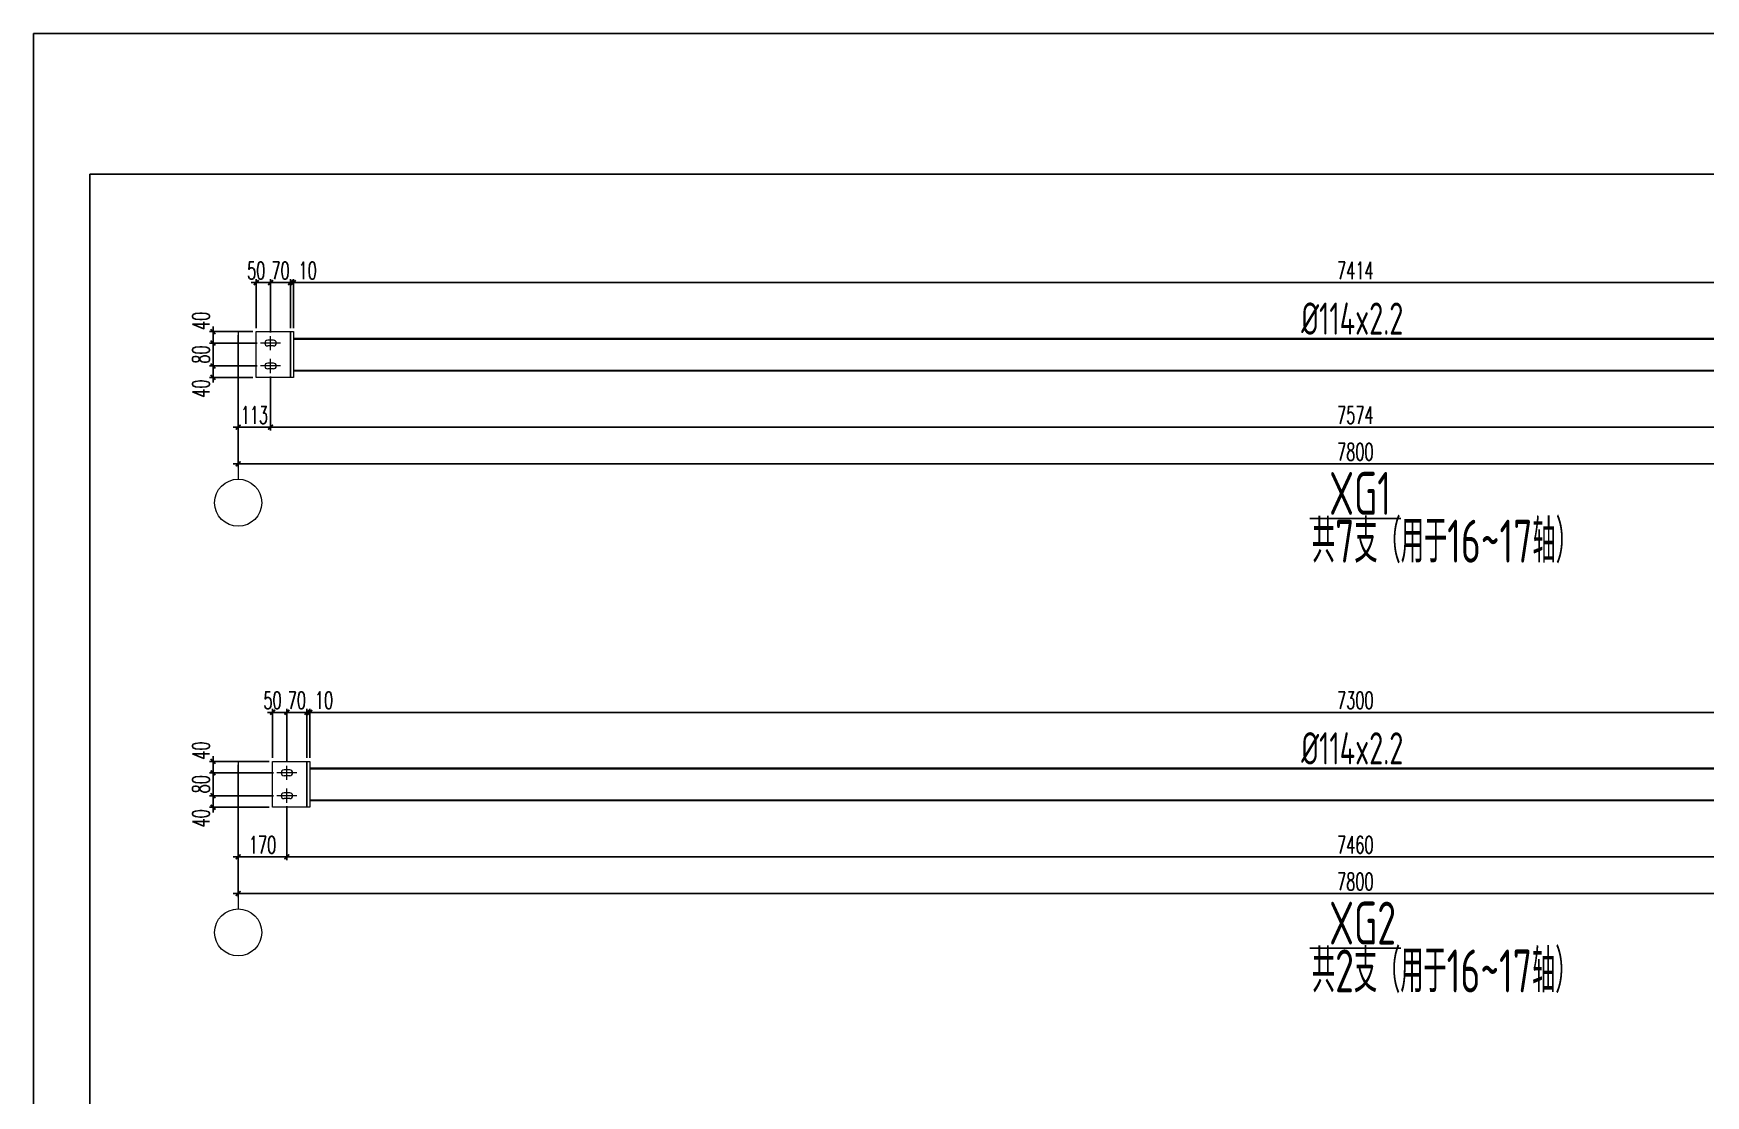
# Model space of a CAD drawing. Header units: inches. Extents: x 129725932 to 129894734, y 55771230 to 55809283.
# Drawn here: x 129785752 to 129791589, y 55784052 to 55787759 of the extents above; entities that cross this region are included whole.
import ezdxf
from ezdxf.enums import TextEntityAlignment as Align

# ---------------------------------------------------------------- set-up
doc = ezdxf.new("R2010")
doc.units = ezdxf.units.IN
doc.header["$MEASUREMENT"] = 0
doc.linetypes.add('CENTER', pattern=[50.8, 31.75, -6.35, 6.35, -6.35])
for name, color, linetype, lineweight in [('Bolt', 252, 'Continuous', 9), ('标注', 8, 'Continuous', 9), ('轴线层', 1, 'CENTER', 15), ('黄线', 2, 'Continuous', 13)]:
    doc.layers.add(name, color=color, linetype=linetype, lineweight=lineweight)
doc.layers.add('DIM', color=3, linetype='Continuous')
doc.layers.add('TK', color=140, linetype='Continuous')
doc.styles.add('ARIAL', font='swisscl.ttf', dxfattribs={"width": 0.7})
doc.styles.add('DIM_FONT', font='romans.shx', dxfattribs={"width": 0.618, "bigfont": '1hztxt.shx'})
doc.styles.add('hz', font='gbenor.shx', dxfattribs={"width": 0.75, "height": 100, "bigfont": 'gbcbig.shx'})
doc.styles.add('HZXY', font='romand.shx', dxfattribs={"bigfont": 'hzxy.shx'})
doc.dimstyles.new('WGH(1)', dxfattribs={"dimscale": 1.2, "dimtxt": 100, "dimasz": 0.5, "dimexe": 75, "dimexo": 75, "dimgap": 50, "dimtad": 1, "dimdec": 0, "dimzin": 0, "dimdsep": 46, "dimtxsty": 'DIM_FONT', "dimblk1": '_DIMX', "dimblk2": '_DIMX', "dimsah": 1, "dimcen": 0.09, "dimclrd": 3, "dimclre": 3, "dimclrt": 7, "dimadec": 0, "dimazin": 0, "dimtfac": 1, "dimtdec": 0, "dimtix": 1, "dimtmove": 2, "dimatfit": 3, "dimldrblk": '_DIMX', "dimfxl": 0, "dimtolj": 1, "dimtzin": 0, "dimarcsym": 0})

# ---------------------------------------------------------------- blocks, each defined once
blk = doc.blocks.new('11111')
at = {"layer": 'TK', "lineweight": -3}
for p, q in [((6334425.8, 2886357), (6334425.8, 2870306.6)), ((6334425.8, 2886357), (6345762.2, 2886357)), ((6334616.6, 2885879.9), (6334616.6, 2870497.5)), ((6334616.6, 2885879.9), (6345571.4, 2885879.9)), ((6334616.6, 2870497.5), (6334616.6, 2885879.9))]:
    blk.add_line(p, q, dxfattribs=at)
for tag, height, style, width, p in [('PROJECT-NAME', 95.4, 'HZXY', 0.8, (6339242.7, 2871015.3)), ('ITEM-NAME', 95.4, 'HZXY', 0.8, (6341079.8, 2871018.9)), ('DISCIPLINE', 57.3, 'HZXY', 1, (6344328.6, 2871082.6)), ('STATUS', 57.3, 'HZXY', 0.8, (6345235.8, 2871000.4)), ('DRAWING-TITLE', 95.4, 'HZXY', 0.8, (6342797.5, 2870944.3)), ('SCALE', 57.3, 'ARIAL', 1, (6344326.2, 2870923)), ('版本号', 57.3, 'HZXY', 1, (6337057.1, 2870903.9)), ('REWORK-DATE', 57.3, 'ARIAL', 1, (6337574.4, 2870911.2)), ('DRAWING-TITLE', 95.4, 'HZXY', 0.8, (6342791.4, 2870805.4)), ('DATE', 57.3, 'ARIAL', 1, (6344324.1, 2870749.1)), ('版本号', 57.3, 'HZXY', 1, (6337057.1, 2870735.6)), ('REWORK-DATE', 57.3, 'ARIAL', 1, (6337574.4, 2870744.2)), ('DRAWING-TITLE', 95.4, 'HZXY', 0.8, (6342792.9, 2870673)), ('PROJECT-NUMBER', 57.3, 'ARIAL', 0.9, (6345225.3, 2870672.6)), ('REWORK-DATE', 57.3, 'ARIAL', 1, (6337574.4, 2870577.2)), ('DRAWING-NUMBER', 57.3, 'ARIAL', 1, (6344326.7, 2870583.8)), ('版本号', 57.3, 'HZXY', 1, (6337057.1, 2870574.3))]:
    blk.add_attdef(tag, text='', height=height, dxfattribs=dict(at, style=style, width=width)).set_placement(p, align=Align.MIDDLE)
blk = doc.blocks.new('_DIMX')
blk.add_line((-150, 0), (150, 0))
at = {"const_width": 50}
blk.add_lwpolyline([(-70, -70), (70, 70)], dxfattribs=at)
blk = doc.blocks.new('*D846')
at = {"layer": 'Defpoints', "color": 0}
for p in [(129786466.2, 55786718.1), (129786579.2, 55786573.4), (129786466.2, 55786384.8)]:
    blk.add_point(p, dxfattribs=at)
at = {"layer": 'DIM', "color": 3, "lineweight": -2}
for p, q in [((129786466.2, 55786706.1), (129786466.2, 55786372.8)), ((129786579.2, 55786561.4), (129786579.2, 55786372.8)), ((129786466.1, 55786384.8), (129786466, 55786384.8)), ((129786579.2, 55786384.8), (129786466.2, 55786384.8)), ((129786579.3, 55786384.8), (129786579.4, 55786384.8))]:
    blk.add_line(p, q, dxfattribs=at)
at = {"layer": 'DIM', "color": 3, "lineweight": -2, "xscale": 0.1199999999999999, "yscale": 0.1199999999999999, "zscale": 0.1199999999999999}
blk.add_blockref('_DIMX', (129786466.2, 55786384.8), dxfattribs=at)
at = {"layer": 'DIM', "color": 3, "lineweight": -2, "xscale": 0.1199999999999999, "yscale": 0.1199999999999999, "zscale": 0.1199999999999999, "rotation": 180}
blk.add_blockref('_DIMX', (129786579.2, 55786384.8), dxfattribs=at)
at = {"layer": 'DIM', "color": 7, "insert": (129786522.7, 55786426.8), "char_height": 60, "attachment_point": 5, "style": 'DIM_FONT'}
blk.add_mtext('\\A1;113', dxfattribs=at)
blk = doc.blocks.new('*D847')
at = {"layer": 'Defpoints', "color": 0}
for p in [(129786579.2, 55786573.4), (129794153.2, 55786573.4), (129794153.2, 55786384.8)]:
    blk.add_point(p, dxfattribs=at)
at = {"layer": 'DIM', "color": 3, "lineweight": -2}
for p, q in [((129786579.2, 55786561.4), (129786579.2, 55786372.8)), ((129794153.2, 55786561.4), (129794153.2, 55786372.8)), ((129786579.3, 55786384.8), (129794153.1, 55786384.8))]:
    blk.add_line(p, q, dxfattribs=at)
at = {"layer": 'DIM', "color": 3, "lineweight": -2, "xscale": 0.1199999999999999, "yscale": 0.1199999999999999, "zscale": 0.1199999999999999, "rotation": 180}
blk.add_blockref('_DIMX', (129786579.2, 55786384.8), dxfattribs=at)
at = {"layer": 'DIM', "color": 3, "lineweight": -2, "xscale": 0.1199999999999999, "yscale": 0.1199999999999999, "zscale": 0.1199999999999999}
blk.add_blockref('_DIMX', (129794153.2, 55786384.8), dxfattribs=at)
at = {"layer": 'DIM', "color": 7, "insert": (129790366.2, 55786426.8), "char_height": 60, "attachment_point": 5, "style": 'DIM_FONT'}
blk.add_mtext('\\A1;7574', dxfattribs=at)
blk = doc.blocks.new('*D849')
at = {"layer": 'Defpoints', "color": 0}
for p in [(129786466.2, 55786718.1), (129794266.2, 55786718.1), (129794266.2, 55786256.5)]:
    blk.add_point(p, dxfattribs=at)
at = {"layer": 'DIM', "color": 3, "lineweight": -2}
for p, q in [((129786466.2, 55786706.1), (129786466.2, 55786244.5)), ((129794266.2, 55786706.1), (129794266.2, 55786244.5)), ((129786466.3, 55786256.5), (129794266.1, 55786256.5))]:
    blk.add_line(p, q, dxfattribs=at)
at = {"layer": 'DIM', "color": 3, "lineweight": -2, "xscale": 0.1199999999999999, "yscale": 0.1199999999999999, "zscale": 0.1199999999999999, "rotation": 180}
blk.add_blockref('_DIMX', (129786466.2, 55786256.5), dxfattribs=at)
at = {"layer": 'DIM', "color": 3, "lineweight": -2, "xscale": 0.1199999999999999, "yscale": 0.1199999999999999, "zscale": 0.1199999999999999}
blk.add_blockref('_DIMX', (129794266.2, 55786256.5), dxfattribs=at)
at = {"layer": 'DIM', "color": 7, "insert": (129790366.2, 55786298.5), "char_height": 60, "attachment_point": 5, "style": 'DIM_FONT'}
blk.add_mtext('\\A1;7800', dxfattribs=at)
blk = doc.blocks.new('*D850')
at = {"layer": 'Defpoints', "color": 0}
for p in [(129786579.2, 55786889.2), (129786529.2, 55786718.1), (129786579.2, 55786702.8)]:
    blk.add_point(p, dxfattribs=at)
at = {"layer": 'DIM', "color": 3, "lineweight": -2}
for p, q in [((129786529.2, 55786730.1), (129786529.2, 55786901.2)), ((129786529.3, 55786889.2), (129786579.1, 55786889.2)), ((129786579.2, 55786714.8), (129786579.2, 55786901.2))]:
    blk.add_line(p, q, dxfattribs=at)
at = {"layer": 'DIM', "color": 3, "lineweight": -2, "xscale": 0.1199999999999999, "yscale": 0.1199999999999999, "zscale": 0.1199999999999999, "rotation": 180}
blk.add_blockref('_DIMX', (129786529.2, 55786889.2), dxfattribs=at)
at = {"layer": 'DIM', "color": 3, "lineweight": -2, "xscale": 0.1199999999999999, "yscale": 0.1199999999999999, "zscale": 0.1199999999999999}
blk.add_blockref('_DIMX', (129786579.2, 55786889.2), dxfattribs=at)
at = {"layer": 'DIM', "color": 7, "insert": (129786529.1, 55786931.2), "char_height": 60, "attachment_point": 5, "style": 'DIM_FONT'}
blk.add_mtext('\\A1;50', dxfattribs=at)
blk = doc.blocks.new('*D851')
at = {"layer": 'Defpoints', "color": 0}
for p in [(129786649.2, 55786889.2), (129786579.2, 55786702.8), (129786649.2, 55786718.1)]:
    blk.add_point(p, dxfattribs=at)
at = {"layer": 'DIM', "color": 3, "lineweight": -2}
for p, q in [((129786579.1, 55786889.2), (129786579, 55786889.2)), ((129786579.2, 55786714.8), (129786579.2, 55786901.2)), ((129786579.2, 55786889.2), (129786649.2, 55786889.2)), ((129786649.2, 55786730.1), (129786649.2, 55786901.2)), ((129786649.3, 55786889.2), (129786649.4, 55786889.2))]:
    blk.add_line(p, q, dxfattribs=at)
at = {"layer": 'DIM', "color": 3, "lineweight": -2, "xscale": 0.1199999999999999, "yscale": 0.1199999999999999, "zscale": 0.1199999999999999}
blk.add_blockref('_DIMX', (129786579.2, 55786889.2), dxfattribs=at)
at = {"layer": 'DIM', "color": 3, "lineweight": -2, "xscale": 0.1199999999999999, "yscale": 0.1199999999999999, "zscale": 0.1199999999999999, "rotation": 180}
blk.add_blockref('_DIMX', (129786649.2, 55786889.2), dxfattribs=at)
at = {"layer": 'DIM', "color": 7, "insert": (129786614.2, 55786931.2), "char_height": 60, "attachment_point": 5, "style": 'DIM_FONT'}
blk.add_mtext('\\A1;70', dxfattribs=at)
blk = doc.blocks.new('*D852')
at = {"layer": 'Defpoints', "color": 0}
for p in [(129786659.2, 55786889.2), (129786649.2, 55786718.1), (129786659.2, 55786718.1)]:
    blk.add_point(p, dxfattribs=at)
at = {"layer": 'DIM', "color": 3, "lineweight": -2}
for p, q in [((129786649.1, 55786889.2), (129786649, 55786889.2)), ((129786649.2, 55786730.1), (129786649.2, 55786901.2)), ((129786649.2, 55786889.2), (129786659.2, 55786889.2)), ((129786659.2, 55786730.1), (129786659.2, 55786901.2)), ((129786659.3, 55786889.2), (129786659.4, 55786889.2))]:
    blk.add_line(p, q, dxfattribs=at)
at = {"layer": 'DIM', "color": 3, "lineweight": -2, "xscale": 0.1199999999999999, "yscale": 0.1199999999999999, "zscale": 0.1199999999999999}
blk.add_blockref('_DIMX', (129786649.2, 55786889.2), dxfattribs=at)
at = {"layer": 'DIM', "color": 3, "lineweight": -2, "xscale": 0.1199999999999999, "yscale": 0.1199999999999999, "zscale": 0.1199999999999999, "rotation": 180}
blk.add_blockref('_DIMX', (129786659.2, 55786889.2), dxfattribs=at)
at = {"layer": 'DIM', "color": 7, "insert": (129786708.9, 55786931.2), "char_height": 60, "attachment_point": 5, "style": 'DIM_FONT'}
blk.add_mtext('\\A1;10', dxfattribs=at)
blk = doc.blocks.new('*D853')
at = {"layer": 'Defpoints', "color": 0}
for p in [(129794073.2, 55786889.2), (129786659.2, 55786718.1), (129794073.2, 55786718.1)]:
    blk.add_point(p, dxfattribs=at)
at = {"layer": 'DIM', "color": 3, "lineweight": -2}
for p, q in [((129786659.2, 55786730.1), (129786659.2, 55786901.2)), ((129786659.3, 55786889.2), (129794073.1, 55786889.2)), ((129794073.2, 55786730.1), (129794073.2, 55786901.2))]:
    blk.add_line(p, q, dxfattribs=at)
at = {"layer": 'DIM', "color": 3, "lineweight": -2, "xscale": 0.1199999999999999, "yscale": 0.1199999999999999, "zscale": 0.1199999999999999, "rotation": 180}
blk.add_blockref('_DIMX', (129786659.2, 55786889.2), dxfattribs=at)
at = {"layer": 'DIM', "color": 3, "lineweight": -2, "xscale": 0.1199999999999999, "yscale": 0.1199999999999999, "zscale": 0.1199999999999999}
blk.add_blockref('_DIMX', (129794073.2, 55786889.2), dxfattribs=at)
at = {"layer": 'DIM', "color": 7, "insert": (129790366.2, 55786931.2), "char_height": 60, "attachment_point": 5, "style": 'DIM_FONT'}
blk.add_mtext('\\A1;7414', dxfattribs=at)
blk = doc.blocks.new('*D857')
at = {"layer": 'Defpoints', "color": 0}
for p in [(129786529.2, 55786718.1), (129786378.4, 55786678.1), (129786544.5, 55786678.1)]:
    blk.add_point(p, dxfattribs=at)
at = {"layer": 'DIM', "color": 3, "lineweight": -2}
for p, q in [((129786517.2, 55786718.1), (129786366.4, 55786718.1)), ((129786378.4, 55786718), (129786378.4, 55786678.2)), ((129786532.5, 55786678.1), (129786366.4, 55786678.1))]:
    blk.add_line(p, q, dxfattribs=at)
at = {"layer": 'DIM', "color": 3, "lineweight": -2, "xscale": 0.1199999999999999, "yscale": 0.1199999999999999, "zscale": 0.1199999999999999}
for p, rotation in [((129786378.4, 55786718.1), 90), ((129786378.4, 55786678.1), 270)]:
    blk.add_blockref('_DIMX', p, dxfattribs=dict(at, rotation=rotation))
at = {"layer": 'DIM', "color": 7, "insert": (129786336.4, 55786755.4), "char_height": 60, "attachment_point": 5, "rotation": 90, "style": 'DIM_FONT'}
blk.add_mtext('\\A1;40', dxfattribs=at)
blk = doc.blocks.new('*D858')
at = {"layer": 'Defpoints', "color": 0}
for p in [(129786544.5, 55786678.1), (129786378.4, 55786598.1), (129786544.5, 55786598.1)]:
    blk.add_point(p, dxfattribs=at)
at = {"layer": 'DIM', "color": 3, "lineweight": -2}
for p, q in [((129786532.5, 55786678.1), (129786366.4, 55786678.1)), ((129786378.4, 55786678.2), (129786378.4, 55786678.3)), ((129786378.4, 55786678.1), (129786378.4, 55786598.1)), ((129786532.5, 55786598.1), (129786366.4, 55786598.1)), ((129786378.4, 55786598), (129786378.4, 55786597.8))]:
    blk.add_line(p, q, dxfattribs=at)
at = {"layer": 'DIM', "color": 3, "lineweight": -2, "xscale": 0.1199999999999999, "yscale": 0.1199999999999999, "zscale": 0.1199999999999999}
for p, rotation in [((129786378.4, 55786678.1), 270), ((129786378.4, 55786598.1), 90)]:
    blk.add_blockref('_DIMX', p, dxfattribs=dict(at, rotation=rotation))
at = {"layer": 'DIM', "color": 7, "insert": (129786336.4, 55786638.1), "char_height": 60, "attachment_point": 5, "rotation": 90, "style": 'DIM_FONT'}
blk.add_mtext('\\A1;80', dxfattribs=at)
blk = doc.blocks.new('*D859')
at = {"layer": 'Defpoints', "color": 0}
for p in [(129786544.5, 55786598.1), (129786378.4, 55786558.1), (129786529.2, 55786558.1)]:
    blk.add_point(p, dxfattribs=at)
at = {"layer": 'DIM', "color": 3, "lineweight": -2}
for p, q in [((129786532.5, 55786598.1), (129786366.4, 55786598.1)), ((129786378.4, 55786598), (129786378.4, 55786558.2)), ((129786517.2, 55786558.1), (129786366.4, 55786558.1))]:
    blk.add_line(p, q, dxfattribs=at)
at = {"layer": 'DIM', "color": 3, "lineweight": -2, "xscale": 0.1199999999999999, "yscale": 0.1199999999999999, "zscale": 0.1199999999999999}
for p, rotation in [((129786378.4, 55786598.1), 90), ((129786378.4, 55786558.1), 270)]:
    blk.add_blockref('_DIMX', p, dxfattribs=dict(at, rotation=rotation))
at = {"layer": 'DIM', "color": 7, "insert": (129786336.4, 55786519.1), "char_height": 60, "attachment_point": 5, "rotation": 90, "style": 'DIM_FONT'}
blk.add_mtext('\\A1;40', dxfattribs=at)
blk = doc.blocks.new('*D932')
at = {"layer": 'Defpoints', "color": 0}
for p in [(129786466.2, 55785218.1), (129786636.2, 55785073.4), (129786466.2, 55784884.8)]:
    blk.add_point(p, dxfattribs=at)
at = {"layer": 'DIM', "color": 3, "lineweight": -2}
for p, q in [((129786466.2, 55785206.1), (129786466.2, 55784872.8)), ((129786636.2, 55785061.4), (129786636.2, 55784872.8)), ((129786636.1, 55784884.8), (129786466.3, 55784884.8))]:
    blk.add_line(p, q, dxfattribs=at)
at = {"layer": 'DIM', "color": 3, "lineweight": -2, "xscale": 0.1199999999999999, "yscale": 0.1199999999999999, "zscale": 0.1199999999999999, "rotation": 180}
blk.add_blockref('_DIMX', (129786466.2, 55784884.8), dxfattribs=at)
at = {"layer": 'DIM', "color": 3, "lineweight": -2, "xscale": 0.1199999999999999, "yscale": 0.1199999999999999, "zscale": 0.1199999999999999}
blk.add_blockref('_DIMX', (129786636.2, 55784884.8), dxfattribs=at)
at = {"layer": 'DIM', "color": 7, "insert": (129786551.2, 55784926.8), "char_height": 60, "attachment_point": 5, "style": 'DIM_FONT'}
blk.add_mtext('\\A1;170', dxfattribs=at)
blk = doc.blocks.new('*D933')
at = {"layer": 'Defpoints', "color": 0}
for p in [(129786636.2, 55785073.4), (129794096.2, 55785073.4), (129794096.2, 55784884.8)]:
    blk.add_point(p, dxfattribs=at)
at = {"layer": 'DIM', "color": 3, "lineweight": -2}
for p, q in [((129786636.2, 55785061.4), (129786636.2, 55784872.8)), ((129794096.2, 55785061.4), (129794096.2, 55784872.8)), ((129786636.3, 55784884.8), (129794096.1, 55784884.8))]:
    blk.add_line(p, q, dxfattribs=at)
at = {"layer": 'DIM', "color": 3, "lineweight": -2, "xscale": 0.1199999999999999, "yscale": 0.1199999999999999, "zscale": 0.1199999999999999, "rotation": 180}
blk.add_blockref('_DIMX', (129786636.2, 55784884.8), dxfattribs=at)
at = {"layer": 'DIM', "color": 3, "lineweight": -2, "xscale": 0.1199999999999999, "yscale": 0.1199999999999999, "zscale": 0.1199999999999999}
blk.add_blockref('_DIMX', (129794096.2, 55784884.8), dxfattribs=at)
at = {"layer": 'DIM', "color": 7, "insert": (129790366.2, 55784926.8), "char_height": 60, "attachment_point": 5, "style": 'DIM_FONT'}
blk.add_mtext('\\A1;7460', dxfattribs=at)
blk = doc.blocks.new('*D935')
at = {"layer": 'Defpoints', "color": 0}
for p in [(129786466.2, 55785218.1), (129794266.2, 55785218.1), (129794266.2, 55784756.5)]:
    blk.add_point(p, dxfattribs=at)
at = {"layer": 'DIM', "color": 3, "lineweight": -2}
for p, q in [((129786466.2, 55785206.1), (129786466.2, 55784744.5)), ((129794266.2, 55785206.1), (129794266.2, 55784744.5)), ((129786466.3, 55784756.5), (129794266.1, 55784756.5))]:
    blk.add_line(p, q, dxfattribs=at)
at = {"layer": 'DIM', "color": 3, "lineweight": -2, "xscale": 0.1199999999999999, "yscale": 0.1199999999999999, "zscale": 0.1199999999999999, "rotation": 180}
blk.add_blockref('_DIMX', (129786466.2, 55784756.5), dxfattribs=at)
at = {"layer": 'DIM', "color": 3, "lineweight": -2, "xscale": 0.1199999999999999, "yscale": 0.1199999999999999, "zscale": 0.1199999999999999}
blk.add_blockref('_DIMX', (129794266.2, 55784756.5), dxfattribs=at)
at = {"layer": 'DIM', "color": 7, "insert": (129790366.2, 55784798.5), "char_height": 60, "attachment_point": 5, "style": 'DIM_FONT'}
blk.add_mtext('\\A1;7800', dxfattribs=at)
blk = doc.blocks.new('*D936')
at = {"layer": 'Defpoints', "color": 0}
for p in [(129786636.2, 55785389.2), (129786586.2, 55785218.1), (129786636.2, 55785202.8)]:
    blk.add_point(p, dxfattribs=at)
at = {"layer": 'DIM', "color": 3, "lineweight": -2}
for p, q in [((129786586.2, 55785230.1), (129786586.2, 55785401.2)), ((129786586.3, 55785389.2), (129786636.1, 55785389.2)), ((129786636.2, 55785214.8), (129786636.2, 55785401.2))]:
    blk.add_line(p, q, dxfattribs=at)
at = {"layer": 'DIM', "color": 3, "lineweight": -2, "xscale": 0.1199999999999999, "yscale": 0.1199999999999999, "zscale": 0.1199999999999999, "rotation": 180}
blk.add_blockref('_DIMX', (129786586.2, 55785389.2), dxfattribs=at)
at = {"layer": 'DIM', "color": 3, "lineweight": -2, "xscale": 0.1199999999999999, "yscale": 0.1199999999999999, "zscale": 0.1199999999999999}
blk.add_blockref('_DIMX', (129786636.2, 55785389.2), dxfattribs=at)
at = {"layer": 'DIM', "color": 7, "insert": (129786586.1, 55785431.2), "char_height": 60, "attachment_point": 5, "style": 'DIM_FONT'}
blk.add_mtext('\\A1;50', dxfattribs=at)
blk = doc.blocks.new('*D937')
at = {"layer": 'Defpoints', "color": 0}
for p in [(129786706.2, 55785389.2), (129786636.2, 55785202.8), (129786706.2, 55785218.1)]:
    blk.add_point(p, dxfattribs=at)
at = {"layer": 'DIM', "color": 3, "lineweight": -2}
for p, q in [((129786636.1, 55785389.2), (129786636, 55785389.2)), ((129786636.2, 55785214.8), (129786636.2, 55785401.2)), ((129786636.2, 55785389.2), (129786706.2, 55785389.2)), ((129786706.2, 55785230.1), (129786706.2, 55785401.2)), ((129786706.3, 55785389.2), (129786706.4, 55785389.2))]:
    blk.add_line(p, q, dxfattribs=at)
at = {"layer": 'DIM', "color": 3, "lineweight": -2, "xscale": 0.1199999999999999, "yscale": 0.1199999999999999, "zscale": 0.1199999999999999}
blk.add_blockref('_DIMX', (129786636.2, 55785389.2), dxfattribs=at)
at = {"layer": 'DIM', "color": 3, "lineweight": -2, "xscale": 0.1199999999999999, "yscale": 0.1199999999999999, "zscale": 0.1199999999999999, "rotation": 180}
blk.add_blockref('_DIMX', (129786706.2, 55785389.2), dxfattribs=at)
at = {"layer": 'DIM', "color": 7, "insert": (129786671.2, 55785431.2), "char_height": 60, "attachment_point": 5, "style": 'DIM_FONT'}
blk.add_mtext('\\A1;70', dxfattribs=at)
blk = doc.blocks.new('*D938')
at = {"layer": 'Defpoints', "color": 0}
for p in [(129786716.2, 55785389.2), (129786706.2, 55785218.1), (129786716.2, 55785218.1)]:
    blk.add_point(p, dxfattribs=at)
at = {"layer": 'DIM', "color": 3, "lineweight": -2}
for p, q in [((129786706.1, 55785389.2), (129786706, 55785389.2)), ((129786706.2, 55785230.1), (129786706.2, 55785401.2)), ((129786706.2, 55785389.2), (129786716.2, 55785389.2)), ((129786716.2, 55785230.1), (129786716.2, 55785401.2)), ((129786716.3, 55785389.2), (129786716.4, 55785389.2))]:
    blk.add_line(p, q, dxfattribs=at)
at = {"layer": 'DIM', "color": 3, "lineweight": -2, "xscale": 0.1199999999999999, "yscale": 0.1199999999999999, "zscale": 0.1199999999999999}
blk.add_blockref('_DIMX', (129786706.2, 55785389.2), dxfattribs=at)
at = {"layer": 'DIM', "color": 3, "lineweight": -2, "xscale": 0.1199999999999999, "yscale": 0.1199999999999999, "zscale": 0.1199999999999999, "rotation": 180}
blk.add_blockref('_DIMX', (129786716.2, 55785389.2), dxfattribs=at)
at = {"layer": 'DIM', "color": 7, "insert": (129786765.9, 55785431.2), "char_height": 60, "attachment_point": 5, "style": 'DIM_FONT'}
blk.add_mtext('\\A1;10', dxfattribs=at)
blk = doc.blocks.new('*D939')
at = {"layer": 'Defpoints', "color": 0}
for p in [(129794016.2, 55785389.2), (129786716.2, 55785218.1), (129794016.2, 55785218.1)]:
    blk.add_point(p, dxfattribs=at)
at = {"layer": 'DIM', "color": 3, "lineweight": -2}
for p, q in [((129786716.2, 55785230.1), (129786716.2, 55785401.2)), ((129786716.3, 55785389.2), (129794016.1, 55785389.2)), ((129794016.2, 55785230.1), (129794016.2, 55785401.2))]:
    blk.add_line(p, q, dxfattribs=at)
at = {"layer": 'DIM', "color": 3, "lineweight": -2, "xscale": 0.1199999999999999, "yscale": 0.1199999999999999, "zscale": 0.1199999999999999, "rotation": 180}
blk.add_blockref('_DIMX', (129786716.2, 55785389.2), dxfattribs=at)
at = {"layer": 'DIM', "color": 3, "lineweight": -2, "xscale": 0.1199999999999999, "yscale": 0.1199999999999999, "zscale": 0.1199999999999999}
blk.add_blockref('_DIMX', (129794016.2, 55785389.2), dxfattribs=at)
at = {"layer": 'DIM', "color": 7, "insert": (129790366.2, 55785431.2), "char_height": 60, "attachment_point": 5, "style": 'DIM_FONT'}
blk.add_mtext('\\A1;7300', dxfattribs=at)
blk = doc.blocks.new('*D943')
at = {"layer": 'Defpoints', "color": 0}
for p in [(129786378.4, 55785178.1), (129786586.2, 55785218.1), (129786601.5, 55785178.1)]:
    blk.add_point(p, dxfattribs=at)
at = {"layer": 'DIM', "color": 3, "lineweight": -2}
for p, q in [((129786574.2, 55785218.1), (129786366.4, 55785218.1)), ((129786589.5, 55785178.1), (129786366.4, 55785178.1)), ((129786378.4, 55785218), (129786378.4, 55785178.2))]:
    blk.add_line(p, q, dxfattribs=at)
at = {"layer": 'DIM', "color": 3, "lineweight": -2, "xscale": 0.1199999999999999, "yscale": 0.1199999999999999, "zscale": 0.1199999999999999}
for p, rotation in [((129786378.4, 55785218.1), 90), ((129786378.4, 55785178.1), 270)]:
    blk.add_blockref('_DIMX', p, dxfattribs=dict(at, rotation=rotation))
at = {"layer": 'DIM', "color": 7, "insert": (129786336.4, 55785255.4), "char_height": 60, "attachment_point": 5, "rotation": 90, "style": 'DIM_FONT'}
blk.add_mtext('\\A1;40', dxfattribs=at)
blk = doc.blocks.new('*D944')
at = {"layer": 'Defpoints', "color": 0}
for p in [(129786601.5, 55785178.1), (129786378.4, 55785098.1), (129786601.5, 55785098.1)]:
    blk.add_point(p, dxfattribs=at)
at = {"layer": 'DIM', "color": 3, "lineweight": -2}
for p, q in [((129786589.5, 55785178.1), (129786366.4, 55785178.1)), ((129786378.4, 55785178.2), (129786378.4, 55785178.3)), ((129786378.4, 55785178.1), (129786378.4, 55785098.1)), ((129786589.5, 55785098.1), (129786366.4, 55785098.1)), ((129786378.4, 55785098), (129786378.4, 55785097.8))]:
    blk.add_line(p, q, dxfattribs=at)
at = {"layer": 'DIM', "color": 3, "lineweight": -2, "xscale": 0.1199999999999999, "yscale": 0.1199999999999999, "zscale": 0.1199999999999999}
for p, rotation in [((129786378.4, 55785178.1), 270), ((129786378.4, 55785098.1), 90)]:
    blk.add_blockref('_DIMX', p, dxfattribs=dict(at, rotation=rotation))
at = {"layer": 'DIM', "color": 7, "insert": (129786336.4, 55785138.1), "char_height": 60, "attachment_point": 5, "rotation": 90, "style": 'DIM_FONT'}
blk.add_mtext('\\A1;80', dxfattribs=at)
blk = doc.blocks.new('*D945')
at = {"layer": 'Defpoints', "color": 0}
for p in [(129786601.5, 55785098.1), (129786378.4, 55785058.1), (129786586.2, 55785058.1)]:
    blk.add_point(p, dxfattribs=at)
at = {"layer": 'DIM', "color": 3, "lineweight": -2}
for p, q in [((129786589.5, 55785098.1), (129786366.4, 55785098.1)), ((129786378.4, 55785098), (129786378.4, 55785058.2)), ((129786574.2, 55785058.1), (129786366.4, 55785058.1))]:
    blk.add_line(p, q, dxfattribs=at)
at = {"layer": 'DIM', "color": 3, "lineweight": -2, "xscale": 0.1199999999999999, "yscale": 0.1199999999999999, "zscale": 0.1199999999999999}
for p, rotation in [((129786378.4, 55785098.1), 90), ((129786378.4, 55785058.1), 270)]:
    blk.add_blockref('_DIMX', p, dxfattribs=dict(at, rotation=rotation))
at = {"layer": 'DIM', "color": 7, "insert": (129786336.4, 55785019.1), "char_height": 60, "attachment_point": 5, "rotation": 90, "style": 'DIM_FONT'}
blk.add_mtext('\\A1;40', dxfattribs=at)

msp = doc.modelspace()

# ---------------------------------------------------------------- linework, layer by layer
for p, q in [((129790207.9, 55786066.3), (129790524.5, 55786066.3)), ((129790207.9, 55784566.3), (129790524.5, 55784566.3))]:
    msp.add_line(p, q)
at = {"layer": 'Bolt'}
for p, q in [((129786579.2, 55786653.4), (129786579.2, 55786702.8)), ((129786613.9, 55786678.1), (129786544.5, 55786678.1)), ((129786589.2, 55786688.1), (129786569.2, 55786688.1)), ((129786589.2, 55786668.1), (129786569.2, 55786668.1)), ((129786613.9, 55786598.1), (129786544.5, 55786598.1)), ((129786589.2, 55786608.1), (129786569.2, 55786608.1)), ((129786589.2, 55786588.1), (129786569.2, 55786588.1)), ((129786579.2, 55786573.4), (129786579.2, 55786622.8)), ((129786670.9, 55785178.1), (129786601.5, 55785178.1)), ((129786646.2, 55785188.1), (129786626.2, 55785188.1)), ((129786636.2, 55785153.4), (129786636.2, 55785202.8)), ((129786646.2, 55785168.1), (129786626.2, 55785168.1)), ((129786636.2, 55785073.4), (129786636.2, 55785122.8)), ((129786670.9, 55785098.1), (129786601.5, 55785098.1)), ((129786646.2, 55785108.1), (129786626.2, 55785108.1)), ((129786646.2, 55785088.1), (129786626.2, 55785088.1))]:
    msp.add_line(p, q, dxfattribs=at)
for centre, start, end in [((129786569.2, 55786678.1), 90, 270), ((129786589.2, 55786678.1), 270, 90), ((129786569.2, 55786598.1), 90, 270), ((129786589.2, 55786598.1), 270, 90), ((129786626.2, 55785178.1), 90, 270), ((129786646.2, 55785178.1), 270, 90), ((129786626.2, 55785098.1), 90, 270), ((129786646.2, 55785098.1), 270, 90)]:
    msp.add_arc(centre, 10, start, end, dxfattribs=at)
at = {"layer": '标注'}
for p, q in [((129786466.2, 55786718.1), (129786466.2, 55786203.1)), ((129786466.2, 55785218.1), (129786466.2, 55784703.1))]:
    msp.add_line(p, q, dxfattribs=at)
for centre in [(129786466.2, 55786120.9), (129786466.2, 55784620.9)]:
    msp.add_circle(centre, 82.2, dxfattribs=at)
at = {"layer": '黄线'}
for p, q in [((129786659.2, 55786695.1), (129794073.2, 55786695.1)), ((129786659.2, 55786692.1), (129794073.2, 55786692.1)), ((129786659.2, 55786584.1), (129794073.2, 55786584.1)), ((129786659.2, 55786581.1), (129794073.2, 55786581.1)), ((129786716.2, 55785195.1), (129794016.2, 55785195.1)), ((129786716.2, 55785192.1), (129794016.2, 55785192.1)), ((129786716.2, 55785084.1), (129794016.2, 55785084.1)), ((129786716.2, 55785081.1), (129794016.2, 55785081.1))]:
    msp.add_line(p, q, dxfattribs=at)
for points in [[(129786529.2, 55786718.1), (129786649.2, 55786718.1), (129786649.2, 55786558.1), (129786529.2, 55786558.1)], [(129786649.2, 55786718.1), (129786659.2, 55786718.1), (129786659.2, 55786558.1), (129786649.2, 55786558.1)], [(129786586.2, 55785218.1), (129786706.2, 55785218.1), (129786706.2, 55785058.1), (129786586.2, 55785058.1)], [(129786706.2, 55785218.1), (129786716.2, 55785218.1), (129786716.2, 55785058.1), (129786706.2, 55785058.1)]]:
    msp.add_lwpolyline(points, close=True, dxfattribs=at)

# ---------------------------------------------------------------- block references
at = {"xscale": 1.029830321669579, "yscale": 1.029830329120159, "zscale": 1.029830305831691}
msp.add_blockref('11111', (123262367.8, 52815300.9), dxfattribs=at)

# ---------------------------------------------------------------- texts
at = {"layer": '轴线层', "color": 4, "linetype": 'ByBlock', "width": 1506.743, "attachment_point": 1, "style": 'hz'}
for s, insert, char_height in [('%%C114x2.2', (129790177.3, 55786819.8), 112.5), ('{\\Fgbenor,gbcbig|c134;\\W0.75;XG1}', (129790274.9, 55786228.5), 150), ('共7支（用于16~17轴）', (129790214.7, 55786061.6), 150), ('%%C114x2.2', (129790177.3, 55785319.8), 112.5), ('XG2', (129790274.9, 55784728.5), 150), ('共2支（用于16~17轴）', (129790214.7, 55784561.6), 150)]:
    msp.add_mtext(s, dxfattribs=dict(at, insert=insert, char_height=char_height))

# ---------------------------------------------------------------- dimensions: what is measured, and where the dimension line sits
at = {"layer": 'DIM'}
for base, p1, p2, picture, middle in [((129786579.2, 55786889.2), (129786529.2, 55786718.1), (129786579.2, 55786702.8), '*D850', (129786529.1, 55786931.2)), ((129786659.2, 55786889.2), (129786649.2, 55786718.1), (129786659.2, 55786718.1), '*D852', (129786708.9, 55786931.2)), ((129786636.2, 55785389.2), (129786586.2, 55785218.1), (129786636.2, 55785202.8), '*D936', (129786586.1, 55785431.2)), ((129786716.2, 55785389.2), (129786706.2, 55785218.1), (129786716.2, 55785218.1), '*D938', (129786765.9, 55785431.2))]:
    dim = msp.add_linear_dim(base=base, p1=p1, p2=p2, dimstyle='WGH(1)', override={"dimtxt": 50, "dimasz": 0.1, "dimexe": 10, "dimexo": 10, "dimgap": 10, "dimfxl": 250}, dxfattribs=at)
    dim.commit()
    dim.dimension.update_dxf_attribs({"geometry": picture, "text_midpoint": middle, "dimtype": 128})
for base, p1, p2, picture, middle in [((129786649.2, 55786889.2), (129786579.2, 55786702.8), (129786649.2, 55786718.1), '*D851', (129786614.2, 55786931.2)), ((129794073.2, 55786889.2), (129786659.2, 55786718.1), (129794073.2, 55786718.1), '*D853', (129790366.2, 55786931.2)), ((129786466.2, 55786384.8), (129786579.2, 55786573.4), (129786466.2, 55786718.1), '*D846', (129786522.7, 55786426.8)), ((129794266.2, 55786256.5), (129786466.2, 55786718.1), (129794266.2, 55786718.1), '*D849', (129790366.2, 55786298.5)), ((129794153.2, 55786384.8), (129786579.2, 55786573.4), (129794153.2, 55786573.4), '*D847', (129790366.2, 55786426.8)), ((129786706.2, 55785389.2), (129786636.2, 55785202.8), (129786706.2, 55785218.1), '*D937', (129786671.2, 55785431.2)), ((129794016.2, 55785389.2), (129786716.2, 55785218.1), (129794016.2, 55785218.1), '*D939', (129790366.2, 55785431.2)), ((129786466.2, 55784884.8), (129786636.2, 55785073.4), (129786466.2, 55785218.1), '*D932', (129786551.2, 55784926.8)), ((129794266.2, 55784756.5), (129786466.2, 55785218.1), (129794266.2, 55785218.1), '*D935', (129790366.2, 55784798.5)), ((129794096.2, 55784884.8), (129786636.2, 55785073.4), (129794096.2, 55785073.4), '*D933', (129790366.2, 55784926.8))]:
    dim = msp.add_linear_dim(base=base, p1=p1, p2=p2, dimstyle='WGH(1)', override={"dimtxt": 50, "dimasz": 0.1, "dimexe": 10, "dimexo": 10, "dimgap": 10, "dimfxl": 250}, dxfattribs=at)
    dim.commit()
    dim.dimension.update_dxf_attribs({"geometry": picture, "text_midpoint": middle})
for base, p1, p2, picture, middle in [((129786378.4, 55786678.1), (129786529.2, 55786718.1), (129786544.5, 55786678.1), '*D857', (129786336.4, 55786755.4)), ((129786378.4, 55786558.1), (129786544.5, 55786598.1), (129786529.2, 55786558.1), '*D859', (129786336.4, 55786519.1)), ((129786378.4, 55785178.1), (129786586.2, 55785218.1), (129786601.5, 55785178.1), '*D943', (129786336.4, 55785255.4)), ((129786378.4, 55785058.1), (129786601.5, 55785098.1), (129786586.2, 55785058.1), '*D945', (129786336.4, 55785019.1))]:
    dim = msp.add_linear_dim(base=base, p1=p1, p2=p2, angle=90, dimstyle='WGH(1)', override={"dimtxt": 50, "dimasz": 0.1, "dimexe": 10, "dimexo": 10, "dimgap": 10, "dimfxl": 250}, dxfattribs=at)
    dim.commit()
    dim.dimension.update_dxf_attribs({"geometry": picture, "text_midpoint": middle, "dimtype": 128})
for base, p1, p2, picture, middle in [((129786378.4, 55786598.1), (129786544.5, 55786678.1), (129786544.5, 55786598.1), '*D858', (129786336.4, 55786638.1)), ((129786378.4, 55785098.1), (129786601.5, 55785178.1), (129786601.5, 55785098.1), '*D944', (129786336.4, 55785138.1))]:
    dim = msp.add_linear_dim(base=base, p1=p1, p2=p2, angle=90, dimstyle='WGH(1)', override={"dimtxt": 50, "dimasz": 0.1, "dimexe": 10, "dimexo": 10, "dimgap": 10, "dimfxl": 250}, dxfattribs=at)
    dim.commit()
    dim.dimension.update_dxf_attribs({"geometry": picture, "text_midpoint": middle})

doc.saveas('drawing.dxf')
